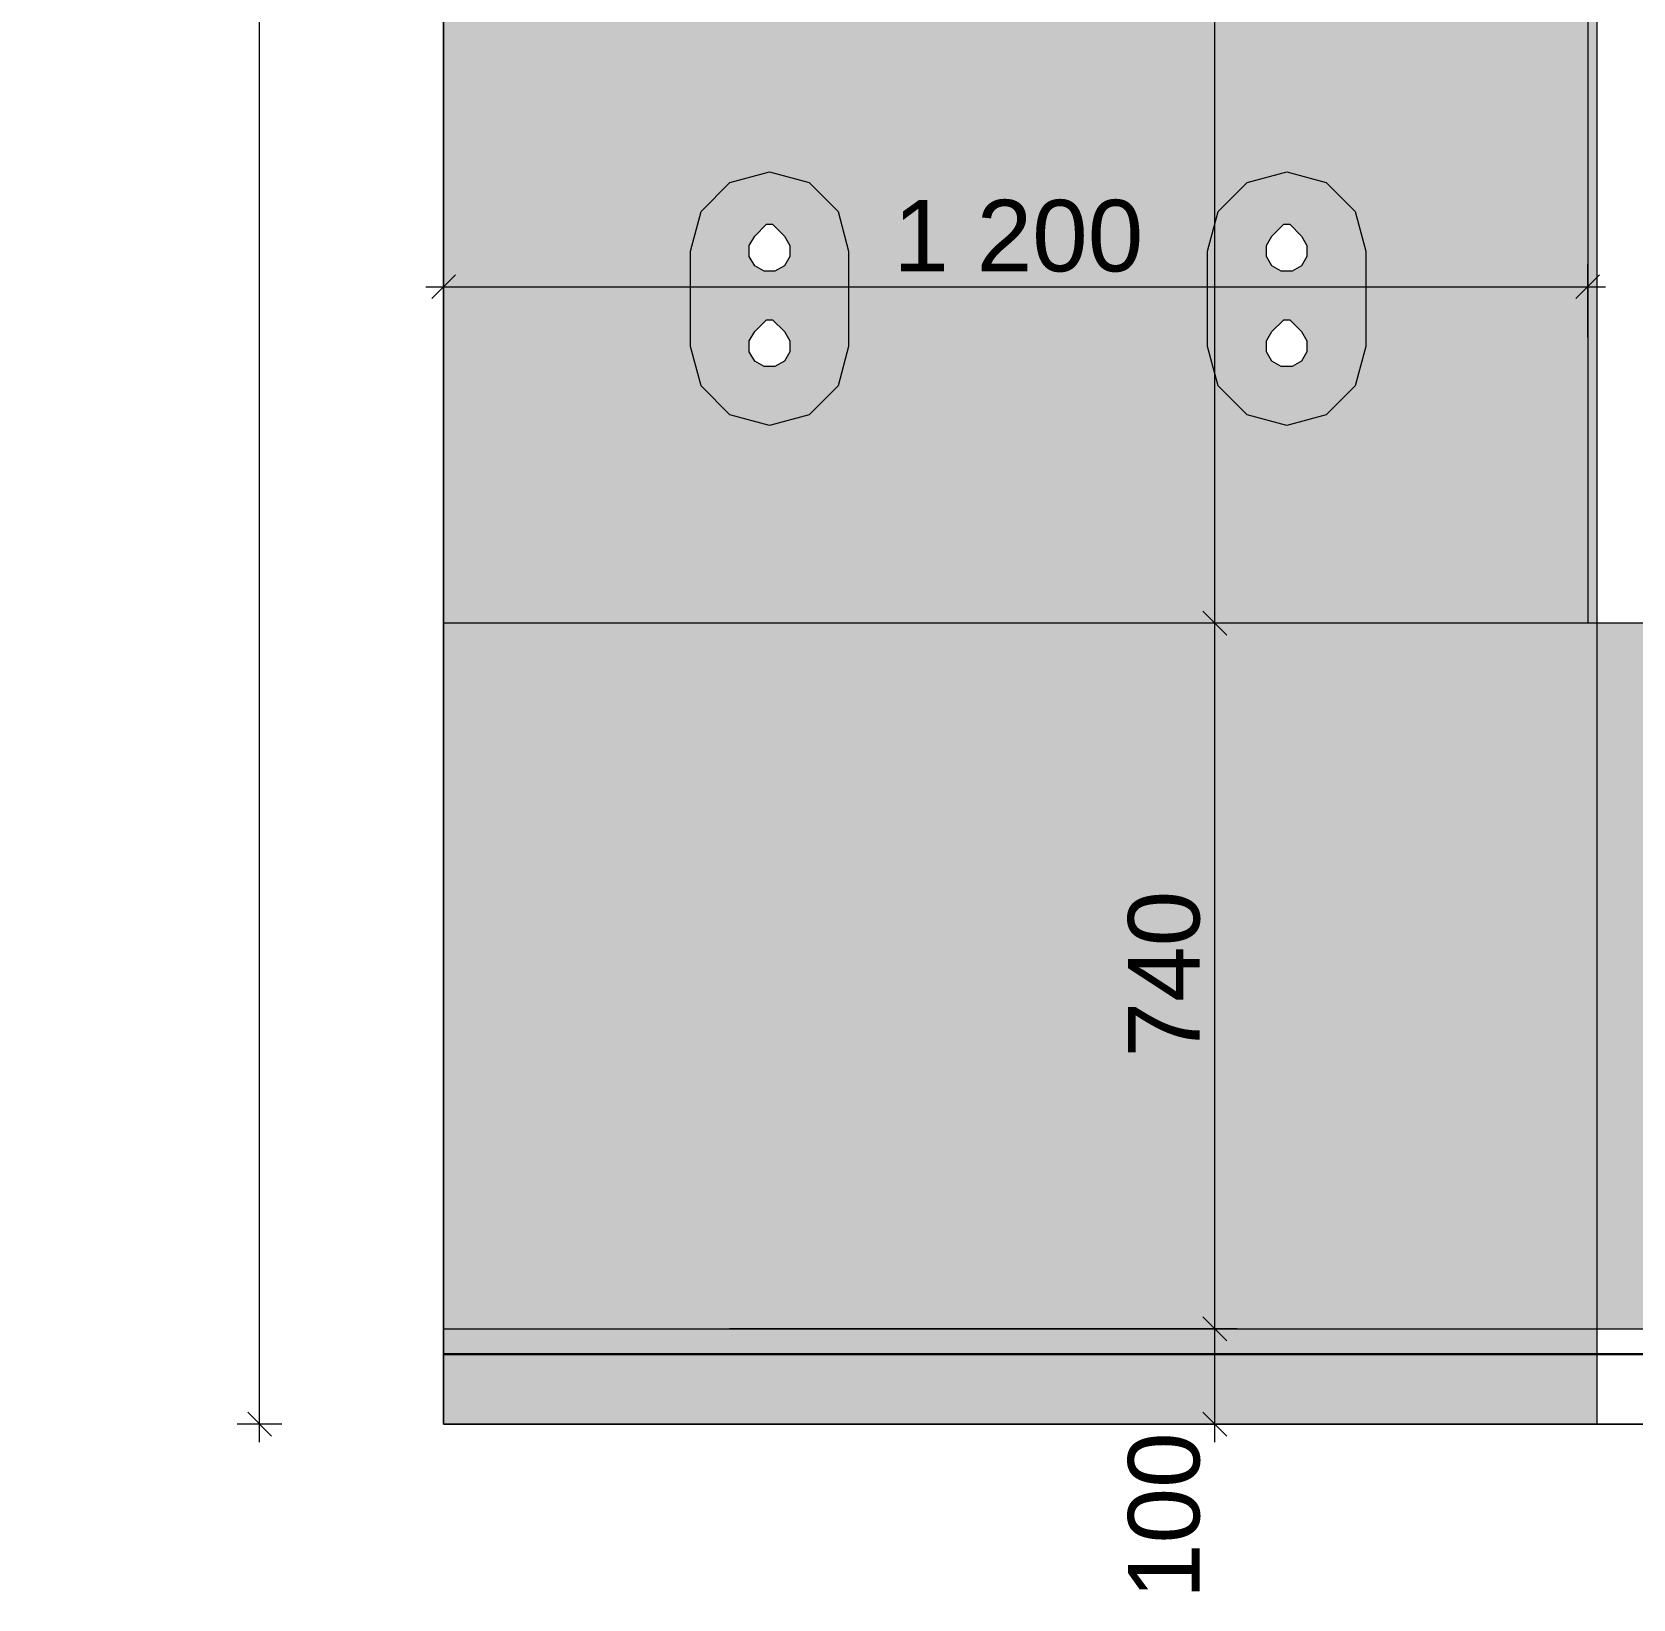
# Model space of a CAD drawing. Header units: millimetres. Extents: x 2336463 to 2579121, y 595385 to 778077.
# Drawn here: x 2519566 to 2521245, y 647948 to 649591 of the extents above; entities that cross this region are included whole.
import ezdxf

# ---------------------------------------------------------------- set-up
doc = ezdxf.new("R2010")
doc.units = ezdxf.units.MM
doc.header["$MEASUREMENT"] = 0
doc.linetypes.add('Wipeout_Contour', pattern=[1000, 0, -1000])
for name, color, linetype, lineweight in [('+возводимые стены_Ном._пера__1', 7, 'Continuous', 13), ('+возводимые стены_Ном._пера__19', 255, 'Continuous', 0), ('1 Планировка_Ном._пера__1', 7, 'Continuous', 13), ('сит план_Ном._пера__1', 7, 'Continuous', 13)]:
    doc.layers.add(name, color=color, linetype=linetype, lineweight=lineweight)
for name, color, linetype, lineweight, true_color in [('+возводимые стены_Ном._пера__9', 7, 'Continuous', 15, 0x3dad99), ('1 Планировка размеры_Ном._пера__242', 7, 'Continuous', 13, 0x1b55b5), ('1 Планировка_Ном._пера__55', 7, 'Continuous', 30, 0xff0909)]:
    doc.layers.add(name, color=color, linetype=linetype, lineweight=lineweight, true_color=true_color)
doc.layers.add('1 Планировка', color=7, linetype='Continuous')
doc.layers.add('1 Планировка размеры', color=7, linetype='Continuous')
doc.styles.add('СГЕНЕРИР_СТИЛЬ_1', font='arial.ttf')
doc.dimstyles.new('СГЕНЕРИР_СТИЛЬ__1', dxfattribs={"dimtxt": 75, "dimasz": 23.75, "dimexe": 0.18, "dimexo": 300, "dimgap": 0, "dimtad": 1, "dimtih": 1, "dimtoh": 1, "dimdec": 0, "dimzin": 0, "dimdsep": 46, "dimtxsty": 'СГЕНЕРИР_СТИЛЬ_1', "dimblk": 'ARROWHEAD_6', "dimblk1": 'ARROWHEAD_6', "dimblk2": 'ARROWHEAD_6', "dimcen": 0.09, "dimclrd": 256, "dimclre": 256, "dimclrt": 256, "dimazin": 0, "dimtfac": 1, "dimtdec": 4, "dimtmove": 0, "dimatfit": 3, "dimfxl": 0, "dimtolj": 1, "dimtzin": 0, "dimarcsym": 0})
doc.dimstyles.new('СГЕНЕРИР_СТИЛЬ__2', dxfattribs={"dimtxt": 75, "dimasz": 23.75, "dimexe": 0.18, "dimexo": 300, "dimgap": 0, "dimtad": 1, "dimdec": 0, "dimzin": 0, "dimdsep": 46, "dimtxsty": 'СГЕНЕРИР_СТИЛЬ_1', "dimblk": 'ARROWHEAD_6', "dimblk1": 'ARROWHEAD_6', "dimblk2": 'ARROWHEAD_6', "dimcen": 0.09, "dimclrd": 256, "dimclre": 256, "dimclrt": 256, "dimazin": 0, "dimtfac": 1, "dimtdec": 4, "dimtmove": 0, "dimatfit": 3, "dimfxl": 0, "dimtolj": 1, "dimtzin": 0, "dimarcsym": 0})

# ---------------------------------------------------------------- blocks, each defined once
blk = doc.blocks.new('Линия_10', base_point=(2519997.3, 648205))
at = {"layer": '1 Планировка_Ном._пера__55', "color": 1, "linetype": 'Continuous', "lineweight": 30, "true_color": 0xff0909}
blk.add_line((2519997.3, 648205), (2522158, 648205), dxfattribs=at)
blk = doc.blocks.new('*D3079', base_point=(2086872, 585813.7))
at = {"layer": '1 Планировка размеры_Ном._пера__242', "color": 152, "linetype": 'Continuous', "lineweight": 13, "true_color": 0x1b55b5}
for p, q in [((2519816.8, 653058.9), (2519791.8, 653083.9)), ((2519804.3, 653071.4), (2519804.3, 653090.1)), ((2519827.7, 653071.4), (2519780.9, 653071.4)), ((2519804.3, 648131.4), (2519804.3, 653071.4)), ((2519791.8, 648143.9), (2519816.8, 648118.9)), ((2519827.7, 648131.4), (2519780.9, 648131.4)), ((2519804.3, 648112.6), (2519804.3, 648131.4))]:
    blk.add_line(p, q, dxfattribs=at)
at = {"layer": '1 Планировка размеры_Ном._пера__242', "color": 152, "lineweight": 13, "true_color": 0x1b55b5, "insert": (2519789.3, 650473.2), "char_height": 75, "attachment_point": 7, "rotation": 90, "style": 'СГЕНЕРИР_СТИЛЬ_1'}
blk.add_mtext('\\A1;{\\pql;\\fArial|b0|i0|c204|p38;4\xa0940}', dxfattribs=at)
blk = doc.blocks.new('ARROWHEAD_6')
at = {"color": 0, "linetype": 'Continuous', "lineweight": 0}
for p, q in [((0, 0), (-1, 0)), ((-0.5, -0.5), (0.5, 0.5))]:
    blk.add_line(p, q, dxfattribs=at)
blk = doc.blocks.new('*D3080', base_point=(2086872, 585813.7))
at = {"layer": '1 Планировка размеры_Ном._пера__242', "color": 152, "linetype": 'Continuous', "lineweight": 13, "true_color": 0x1b55b5}
for p, q in [((2520829.7, 648231.4), (2520297.3, 648231.4)), ((2520793.7, 648243.9), (2520818.7, 648218.9)), ((2520806.2, 648131.4), (2520806.2, 648231.4)), ((2520793.7, 648143.9), (2520818.7, 648118.9)), ((2520829.7, 648131.4), (2520297.3, 648131.4)), ((2520806.2, 648112.6), (2520806.2, 648131.4))]:
    blk.add_line(p, q, dxfattribs=at)
at = {"layer": '1 Планировка размеры_Ном._пера__242', "color": 152, "lineweight": 13, "true_color": 0x1b55b5, "insert": (2520791.2, 647948.1), "char_height": 75, "attachment_point": 7, "rotation": 90, "style": 'СГЕНЕРИР_СТИЛЬ_1'}
blk.add_mtext('\\A1;{\\pql;\\fArial|b0|i0|c204|p38;100}', dxfattribs=at)
blk = doc.blocks.new('*D3081', base_point=(2086872, 585813.7))
at = {"layer": '1 Планировка размеры_Ном._пера__242', "color": 152, "linetype": 'Continuous', "lineweight": 13, "true_color": 0x1b55b5}
for p, q in [((2520793.7, 648983.9), (2520818.7, 648958.9)), ((2520897.3, 648971.4), (2520782.8, 648971.4)), ((2520806.2, 648231.4), (2520806.2, 648971.4)), ((2520829.7, 648231.4), (2520297.3, 648231.4)), ((2520793.7, 648243.9), (2520818.7, 648218.9))]:
    blk.add_line(p, q, dxfattribs=at)
at = {"layer": '1 Планировка размеры_Ном._пера__242', "color": 152, "lineweight": 13, "true_color": 0x1b55b5, "insert": (2520791.2, 648516), "char_height": 75, "attachment_point": 7, "rotation": 90, "style": 'СГЕНЕРИР_СТИЛЬ_1'}
blk.add_mtext('\\A1;{\\pql;\\fArial|b0|i0|c204|p38;740}', dxfattribs=at)
blk = doc.blocks.new('*D3082', base_point=(2086872, 585813.7))
at = {"layer": '1 Планировка размеры_Ном._пера__242', "color": 152, "linetype": 'Continuous', "lineweight": 13, "true_color": 0x1b55b5}
for p, q in [((2520806.2, 651771.4), (2520806.2, 651790.1)), ((2520897.3, 651771.4), (2520782.8, 651771.4)), ((2520818.7, 651758.9), (2520793.7, 651783.9)), ((2520806.2, 648971.4), (2520806.2, 651771.4)), ((2520793.7, 648983.9), (2520818.7, 648958.9)), ((2520897.3, 648971.4), (2520782.8, 648971.4))]:
    blk.add_line(p, q, dxfattribs=at)
at = {"layer": '1 Планировка размеры_Ном._пера__242', "color": 152, "lineweight": 13, "true_color": 0x1b55b5, "insert": (2520791.2, 650243.2), "char_height": 75, "attachment_point": 7, "rotation": 90, "style": 'СГЕНЕРИР_СТИЛЬ_1'}
blk.add_mtext('\\A1;{\\pql;\\fArial|b0|i0|c204|p38;2\xa0800}', dxfattribs=at)
blk = doc.blocks.new('*D3086', base_point=(2086872, 585813.7))
at = {"layer": '1 Планировка размеры_Ном._пера__242', "color": 152, "linetype": 'Continuous', "lineweight": 13, "true_color": 0x1b55b5}
for p, q in [((2520009.8, 649336.8), (2519984.8, 649311.8)), ((2519997.3, 649271.4), (2519997.3, 649347.8)), ((2521184.8, 649311.8), (2521209.8, 649336.8)), ((2521197.3, 649271.4), (2521197.3, 649347.8)), ((2519978.5, 649324.3), (2519997.3, 649324.3)), ((2519997.3, 649324.3), (2521197.3, 649324.3)), ((2521197.3, 649324.3), (2521216, 649324.3))]:
    blk.add_line(p, q, dxfattribs=at)
at = {"layer": '1 Планировка размеры_Ном._пера__242', "color": 152, "lineweight": 13, "true_color": 0x1b55b5, "insert": (2520469, 649339.3), "char_height": 75, "attachment_point": 7, "style": 'СГЕНЕРИР_СТИЛЬ_1'}
blk.add_mtext('\\A1;{\\pql;\\fArial|b0|i0|c204|p38;1\xa0200}', dxfattribs=at)

msp = doc.modelspace()

# ---------------------------------------------------------------- hatches: boundary and pattern name
at = {"layer": '+возводимые стены_Ном._пера__19', "linetype": 'Continuous', "lineweight": 0}
msp.add_hatch(color=255, dxfattribs=at).paths.add_polyline_path([(2519997.3, 648231.4), (2522182.3, 648231.4), (2522182.3, 648971.4), (2519997.3, 648971.4)])
at = {"layer": '+возводимые стены_Ном._пера__9', "linetype": 'Continuous', "lineweight": 15, "true_color": 0x3dad99}
msp.add_hatch(color=135, dxfattribs=at).paths.add_polyline_path([(2519997.3, 651771.4), (2521197.3, 651771.4), (2521197.3, 648971.4), (2519997.3, 648971.4)])
at = {"layer": 'сит план_Ном._пера__1', "linetype": 'Continuous', "lineweight": 13}
h = msp.add_hatch(dxfattribs=at)
h.set_pattern_fill('AR_CONC', style=0, pattern_type=2)
h.set_pattern_definition([(50, (2086872.01, 585813.69), (-182.18467, 15.939086), [19.05, -209.55]), (355, (2086872.01, 585813.69), (-35.24342, 191.056845), [15.24, -167.640584]), (100.451445, (2086887.2, 585812.36), (146.94125, 175.11775), [16.19001, -178.090245]), (46.1842, (2086872.01, 585864.49), (-271.07904, 42.04233), [28.575, -314.325]), (96.63556, (2086894.6, 585860.98), (237.40413, 247.42612), [24.28502, -267.1356]), (351.18415, (2086872.01, 585864.49), (237.40413, 247.42612), [22.85997, -251.45973]), (21, (2086897.41, 585851.79), (-151.61439, 102.2652), [19.05, -209.55]), (326, (2086897.41, 585851.79), (61.80203, 184.18797), [15.24, -167.64]), (71.451445, (2086910.05, 585843.26), (213.41642, 81.92277), [16.19001, -178.08994]), (37.5, (2086872.015, 585813.686), (3.088603, 84.555039), [0, -165.608, 0, -170.18, 0, -168.275]), (7.5, (2086872.015, 585813.69), (66.819663, 100.180575), [0, -97.028, 0, -161.798, 0, -64.135]), (327.5, (2086815.37, 585813.686), (-135.590595, 5.728744), [0, -63.5, 0, -198.12, 0, -262.89]), (317.5, (2086789.97, 585813.69), (148.12918, 25.42649), [0, -82.55, 0, -131.572, 0, -186.69])])
h.paths.add_polyline_path([(2519997.3, 648131.4), (2521207.3, 648131.4), (2521207.3, 653071.4), (2519997.3, 653071.4)])

# ---------------------------------------------------------------- linework, layer by layer
at = {"layer": '+возводимые стены_Ном._пера__1', "color": 7, "linetype": 'Continuous', "lineweight": 13, "flags": 128}
for points in [[(2519997.3, 651771.4), (2521197.3, 651771.4), (2521197.3, 648971.4), (2519997.3, 648971.4)], [(2519997.3, 648231.4), (2522182.3, 648231.4), (2522182.3, 648971.4), (2519997.3, 648971.4)]]:
    msp.add_lwpolyline(points, close=True, dxfattribs=at)
at = {"layer": '1 Планировка_Ном._пера__1', "color": 7, "linetype": 'Continuous', "lineweight": 13}
for p, q in [((2519997.3, 648131.4), (2519997.3, 653071.4)), ((2519997.3, 651771.4), (2519997.3, 648131.4)), ((2520297.6, 649433.6), (2520339.1, 649444.7)), ((2520339.1, 649444.7), (2520380.6, 649433.6)), ((2520840.1, 649433.6), (2520881.6, 649444.7)), ((2520881.6, 649444.7), (2520923.1, 649433.6)), ((2520267.3, 649403.2), (2520297.6, 649433.6)), ((2520380.6, 649433.6), (2520411, 649403.2)), ((2520809.7, 649403.2), (2520840.1, 649433.6)), ((2520923.1, 649433.6), (2520953.4, 649403.2)), ((2520256.1, 649361.7), (2520267.3, 649403.2)), ((2520411, 649403.2), (2520422.1, 649361.7)), ((2520798.6, 649361.7), (2520809.7, 649403.2)), ((2520953.4, 649403.2), (2520964.6, 649361.7)), ((2520256.1, 649261.7), (2520256.1, 649361.7)), ((2520422.1, 649361.7), (2520422.1, 649311.7)), ((2520798.6, 649261.7), (2520798.6, 649361.7)), ((2520964.6, 649361.7), (2520964.6, 649311.7)), ((2520422.1, 649311.7), (2520422.1, 649261.7)), ((2520964.6, 649311.7), (2520964.6, 649261.7)), ((2520267.3, 649220.2), (2520256.1, 649261.7)), ((2520422.1, 649261.7), (2520411, 649220.2)), ((2520809.7, 649220.2), (2520798.6, 649261.7)), ((2520964.6, 649261.7), (2520953.4, 649220.2)), ((2520297.6, 649189.9), (2520267.3, 649220.2)), ((2520411, 649220.2), (2520380.6, 649189.9)), ((2520840.1, 649189.9), (2520809.7, 649220.2)), ((2520953.4, 649220.2), (2520923.1, 649189.9)), ((2520339.1, 649178.7), (2520297.6, 649189.9)), ((2520380.6, 649189.9), (2520339.1, 649178.7)), ((2520881.6, 649178.7), (2520840.1, 649189.9)), ((2520923.1, 649189.9), (2520881.6, 649178.7)), ((2522182.3, 648131.4), (2519997.3, 648131.4)), ((2519997.3, 648131.4), (2522182.3, 648131.4))]:
    msp.add_line(p, q, dxfattribs=at)
at = {"layer": 'сит план_Ном._пера__1', "color": 7, "linetype": 'Continuous', "lineweight": 13, "flags": 128}
msp.add_lwpolyline([(2519997.3, 648131.4), (2521207.3, 648131.4), (2521207.3, 653071.4), (2519997.3, 653071.4)], close=True, dxfattribs=at)

# ---------------------------------------------------------------- block references
at = {"layer": '1 Планировка', "color": 1, "linetype": 'Continuous', "lineweight": 30, "true_color": 0xff0909}
msp.add_blockref('Линия_10', (2519997.3, 648205), dxfattribs=at)

# ---------------------------------------------------------------- dimensions: what is measured, and where the dimension line sits
at = {"layer": '1 Планировка размеры', "color": 152, "linetype": 'Continuous', "lineweight": 13, "true_color": 0x1b55b5}
for base, p1, p2, picture, middle in [((2519804.3, 653071.4), (2519997.3, 648131.4), (2519997.3, 653071.4), '*D3079', (2519751.8, 650602)), ((2520806.2, 648971.4), (2519997.3, 648231.4), (2521197.3, 648971.4), '*D3081', (2520753.7, 648601.8)), ((2520806.2, 648231.4), (2519997.3, 648131.4), (2519997.3, 648231.4), '*D3080', (2520753.7, 648033.9))]:
    dim = msp.add_linear_dim(base=base, p1=p1, p2=p2, angle=90, dimstyle='СГЕНЕРИР_СТИЛЬ__2', dxfattribs=at)
    dim.commit()
    dim.dimension.update_dxf_attribs({"geometry": picture, "text_midpoint": middle, "dimtype": 160, "text_rotation": 90})

# ---------------------------------------------------------------- next in the draw order: wipeouts: each hides what was drawn before it
at = {"color": 254, "linetype": 'Wipeout_Contour', "lineweight": 0, "ltscale": 31231787.12170259}
msp.add_wipeout([(2520342.3, 649389.7), (2520336, 649389.7), (2520323.6, 649377.3), (2520317.9, 649367.4), (2520317.9, 649356), (2520323.6, 649346.2), (2520333.4, 649340.5), (2520344.8, 649340.5), (2520354.7, 649346.2), (2520360.4, 649356), (2520360.4, 649367.4), (2520354.7, 649377.3)], dxfattribs=at).dxf.layer = '1 Планировка'
at = {"color": 254, "linetype": 'Wipeout_Contour', "lineweight": 0, "ltscale": 31238090.41919509}
msp.add_wipeout([(2520884.7, 649389.7), (2520878.5, 649389.7), (2520866, 649377.3), (2520860.3, 649367.4), (2520860.3, 649356), (2520866, 649346.2), (2520875.9, 649340.5), (2520887.3, 649340.5), (2520897.1, 649346.2), (2520902.8, 649356), (2520902.8, 649367.4), (2520897.1, 649377.3)], dxfattribs=at).dxf.layer = '1 Планировка'
at = {"color": 254, "linetype": 'Wipeout_Contour', "lineweight": 0, "ltscale": 31231487.74244391}
msp.add_wipeout([(2520342.3, 649289.7), (2520336, 649289.7), (2520323.6, 649277.3), (2520317.9, 649267.4), (2520317.9, 649256), (2520323.6, 649246.2), (2520333.4, 649240.5), (2520344.8, 649240.5), (2520354.7, 649246.2), (2520360.4, 649256), (2520360.4, 649267.4), (2520354.7, 649277.3)], dxfattribs=at).dxf.layer = '1 Планировка'
at = {"color": 254, "linetype": 'Wipeout_Contour', "lineweight": 0, "ltscale": 31237791.10034645}
msp.add_wipeout([(2520884.7, 649289.7), (2520878.5, 649289.7), (2520866, 649277.3), (2520860.3, 649267.4), (2520860.3, 649256), (2520866, 649246.2), (2520875.9, 649240.5), (2520887.3, 649240.5), (2520897.1, 649246.2), (2520902.8, 649256), (2520902.8, 649267.4), (2520897.1, 649277.3)], dxfattribs=at).dxf.layer = '1 Планировка'

# ---------------------------------------------------------------- next in the draw order: linework, layer by layer
at = {"layer": '1 Планировка_Ном._пера__1', "color": 7, "linetype": 'Continuous', "lineweight": 13}
for p, q in [((2520323.6, 649377.3), (2520336, 649389.7)), ((2520336, 649389.7), (2520342.3, 649389.7)), ((2520342.3, 649389.7), (2520354.7, 649377.3)), ((2520866, 649377.3), (2520878.5, 649389.7)), ((2520878.5, 649389.7), (2520884.7, 649389.7)), ((2520884.7, 649389.7), (2520897.1, 649377.3)), ((2520317.9, 649367.4), (2520323.6, 649377.3)), ((2520354.7, 649377.3), (2520360.4, 649367.4)), ((2520860.3, 649367.4), (2520866, 649377.3)), ((2520897.1, 649377.3), (2520902.8, 649367.4)), ((2520317.9, 649356), (2520317.9, 649367.4)), ((2520323.6, 649346.2), (2520317.9, 649356)), ((2520360.4, 649356), (2520354.7, 649346.2)), ((2520360.4, 649367.4), (2520360.4, 649356)), ((2520860.3, 649356), (2520860.3, 649367.4)), ((2520866, 649346.2), (2520860.3, 649356)), ((2520902.8, 649356), (2520897.1, 649346.2)), ((2520902.8, 649367.4), (2520902.8, 649356)), ((2520333.4, 649340.5), (2520323.6, 649346.2)), ((2520344.8, 649340.5), (2520333.4, 649340.5)), ((2520354.7, 649346.2), (2520344.8, 649340.5)), ((2520875.9, 649340.5), (2520866, 649346.2)), ((2520887.3, 649340.5), (2520875.9, 649340.5)), ((2520897.1, 649346.2), (2520887.3, 649340.5)), ((2520323.6, 649277.3), (2520336, 649289.7)), ((2520336, 649289.7), (2520342.3, 649289.7)), ((2520342.3, 649289.7), (2520354.7, 649277.3)), ((2520866, 649277.3), (2520878.5, 649289.7)), ((2520878.5, 649289.7), (2520884.7, 649289.7)), ((2520884.7, 649289.7), (2520897.1, 649277.3)), ((2520317.9, 649267.4), (2520323.6, 649277.3)), ((2520354.7, 649277.3), (2520360.4, 649267.4)), ((2520860.3, 649267.4), (2520866, 649277.3)), ((2520897.1, 649277.3), (2520902.8, 649267.4)), ((2520317.9, 649256), (2520317.9, 649267.4)), ((2520323.6, 649246.2), (2520317.9, 649256)), ((2520360.4, 649256), (2520354.7, 649246.2)), ((2520360.4, 649267.4), (2520360.4, 649256)), ((2520860.3, 649256), (2520860.3, 649267.4)), ((2520866, 649246.2), (2520860.3, 649256)), ((2520902.8, 649256), (2520897.1, 649246.2)), ((2520902.8, 649267.4), (2520902.8, 649256)), ((2520333.4, 649240.5), (2520323.6, 649246.2)), ((2520344.8, 649240.5), (2520333.4, 649240.5)), ((2520354.7, 649246.2), (2520344.8, 649240.5)), ((2520875.9, 649240.5), (2520866, 649246.2)), ((2520887.3, 649240.5), (2520875.9, 649240.5)), ((2520897.1, 649246.2), (2520887.3, 649240.5))]:
    msp.add_line(p, q, dxfattribs=at)

# ---------------------------------------------------------------- next in the draw order: dimensions: what is measured, and where the dimension line sits
at = {"layer": '1 Планировка размеры', "color": 152, "linetype": 'Continuous', "lineweight": 13, "true_color": 0x1b55b5}
dim = msp.add_linear_dim(base=(2520806.2, 651771.4), p1=(2521197.3, 648971.4), p2=(2521197.3, 651771.4), angle=90, dimstyle='СГЕНЕРИР_СТИЛЬ__2', dxfattribs=at)
dim.commit()
dim.dimension.update_dxf_attribs({"geometry": '*D3082', "text_midpoint": (2520753.7, 650372), "dimtype": 160, "text_rotation": 90})
dim = msp.add_linear_dim(base=(2521197.3, 649324.3), p1=(2519997.3, 648971.4), p2=(2521197.3, 648971.4), dimstyle='СГЕНЕРИР_СТИЛЬ__1', dxfattribs=at)
dim.commit()
dim.dimension.update_dxf_attribs({"geometry": '*D3086', "text_midpoint": (2520597.9, 649376.8), "dimtype": 160})

doc.saveas('drawing.dxf')
